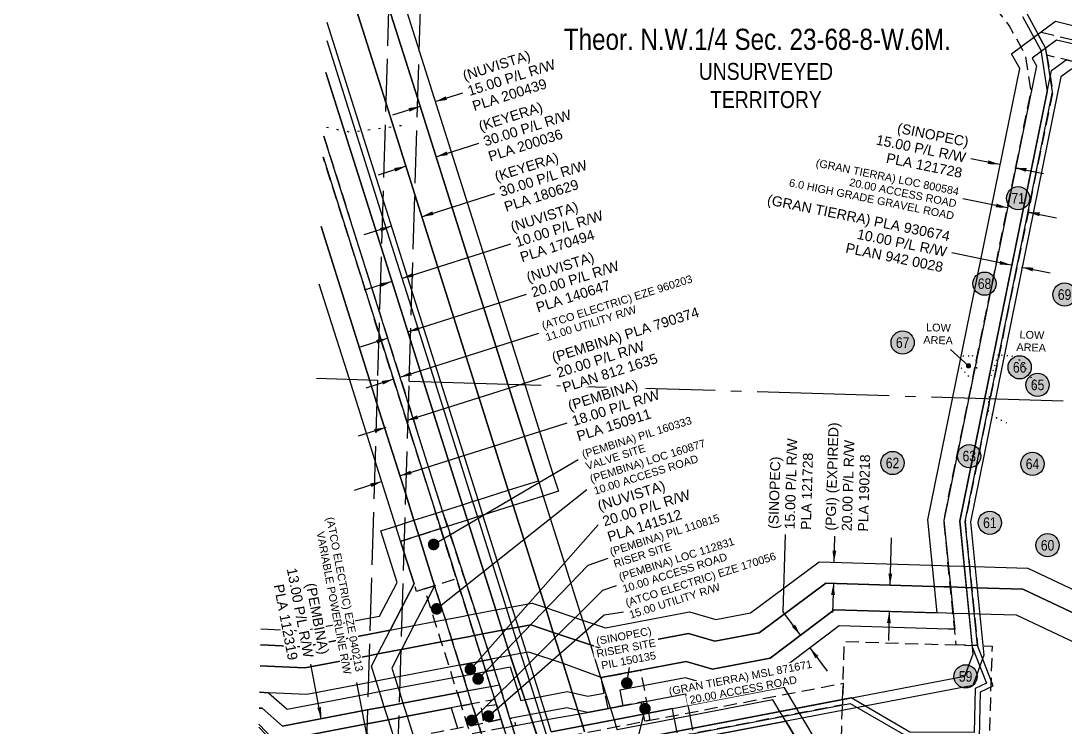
# Model space of a CAD drawing. Extents: x 360027 to 374524, y 6081760 to 6090901.
# Drawn here: x 363767 to 364756, y 6085557 to 6086226 of the extents above; entities that cross this region are included whole.
import ezdxf
from ezdxf.enums import TextEntityAlignment as Align

# ---------------------------------------------------------------- set-up
doc = ezdxf.new("R2010")
doc.units = 0
doc.header["$LTSCALE"] = 5
for name, pattern in [('foc-ACCESSROAD', [3.75, 2.5, -1.25]), ('foc-FLOWLINE', [3.75, 2.5, -1.25]), ('foc-QUARTERLINE', [33, 25, -3, 2, -3]), ('foc-TOPO', [1, 0.2, -0.8]), ('foc-UNSURVEYED', [12.5, 10, -2.5]), ('foc-WHEELTRACKS', [2, 0.4, -1.6])]:
    doc.linetypes.add(name, pattern=pattern)
for name, color, linetype in [('AS-UNDERLAY-H', 141, 'Continuous'), ('C-AR', 13, 'foc-ACCESSROAD'), ('C-EZE', 13, 'foc-FLOWLINE'), ('C-RW', 13, 'Continuous'), ('C-SYMBOL', 7, 'Continuous'), ('C-WS', 13, 'foc-ACCESSROAD'), ('CG-NOTES', 7, 'Continuous'), ('L-QSEC', 8, 'foc-QUARTERLINE'), ('L-UNS-T', 3, 'Continuous'), ('L-USEC', 7, 'foc-UNSURVEYED'), ('P-PROPOSED', 10, 'Continuous'), ('T-LOW-AREA', 48, 'foc-TOPO'), ('T-WATER-P3', 160, 'foc-WHEELTRACKS')]:
    doc.layers.add(name, color=color, linetype=linetype)
for name, color, linetype, lineweight in [('C-AR-T', 13, 'Continuous', 9), ('C-RW-T', 13, 'Continuous', 9), ('C-WS-T', 13, 'Continuous', 9), ('T-TEXT', 48, 'Continuous', 18)]:
    doc.layers.add(name, color=color, linetype=linetype, lineweight=lineweight)
doc.styles.add('175L', font='ARIALN.TTF', dxfattribs={"height": 20})
doc.styles.add('80L', font='ARIALN.TTF', dxfattribs={"height": 10})
doc.styles.add('A60', font='arial.ttf', dxfattribs={"height": 7.35})
doc.styles.add('A80', font='arial.ttf', dxfattribs={"height": 9.5})
doc.styles.get("Standard").update_dxf_attribs({"font": 'ARIALN.TTF'})
doc.dimstyles.get("Standard").update_dxf_attribs({"dimtxt": 0.18, "dimasz": 0.18, "dimexe": 0.18, "dimexo": 0.0625, "dimgap": 0.09, "dimtad": 0, "dimtih": 1, "dimtoh": 1, "dimdec": 4, "dimzin": 0, "dimdsep": 46, "dimtxsty": 'Standard', "dimcen": 0.09, "dimadec": 0, "dimazin": 0, "dimtfac": 1, "dimtdec": 4, "dimtofl": 0, "dimtmove": 0, "dimatfit": 3, "dimfxl": 1, "dimtolj": 1, "dimtzin": 0, "dimarcsym": 0})

# ---------------------------------------------------------------- blocks, each defined once
blk = doc.blocks.new('*U418')
at = {"layer": 'AS-UNDERLAY-H'}
h = blk.add_hatch(color=256, dxfattribs=at)
h.dxf.hatch_style = 1
edge = h.paths.add_edge_path()
edge.add_arc((0, 0), 11, 0, 360)
at = {"layer": 'CG-NOTES', "color": 182}
blk.add_circle((0, 0), 11, dxfattribs=at)
at = {"color": 182, "style": '80L'}
blk.add_attdef('#', text='', height=10, dxfattribs=at).set_placement((0, 0), align=Align.MIDDLE_CENTER)

msp = doc.modelspace()

# ---------------------------------------------------------------- linework, layer by layer
at = {"layer": 'C-AR', "flags": 128}
for points in [[(364023.08, 6086979.78), (363988.77, 6087036.94), (363983.74, 6087045.32), (363940.51, 6087172.36), (363929.21, 6087205.56), (363880.41, 6087373.68), (363821.43, 6087625.91), (363766.54, 6087860.67), (363786.96, 6087861.17), (363899.88, 6087378.24), (363948.41, 6087211.13), (364001.98, 6087053.78), (364037.28, 6086993.86), (364038.98, 6086992.14), (364147.21, 6086883.08), (364240.79, 6086802.3), (364405.23, 6086650.27), (364439.58, 6086607.29), (364457.17, 6086570.11), (364478.15, 6086504.03), (364495.41, 6086469.58), (364521.87, 6086432.75), (364616.64, 6086350.1), (364654.34, 6086314.75), (364719.19, 6086233.43), (364737.51, 6086199.67), (364744.03, 6086158.86), (364661.14, 6085751.72), (364661.14, 6085751.72), (364672.84, 6085634.25), (364672.84, 6085634.25), (364652.69, 6085634.88), (364640.95, 6085752.75), (364723.71, 6086159.3), (364718.3, 6086193.18), (364702.99, 6086221.67), (364639.6, 6086301.15), (364603.23, 6086335.27), (364506.98, 6086419.2), (364478.24, 6086459.21), (364459.57, 6086496.48), (364438.52, 6086562.77), (364422.5, 6086596.63), (364390.55, 6086636.61), (364227.47, 6086787.38), (364133.56, 6086868.45)], [(364190.03, 6085591.38), (364180.07, 6085589.63), (364175.54, 6085604.03), (364172.45, 6085613.79), (364164.86, 6085637.78), (364158.79, 6085656.98), (364152, 6085678.44), (364148.99, 6085687.86), (364158.53, 6085690.93), (364168.67, 6085658.87), (364174.75, 6085639.67), (364180.87, 6085620.32), (364182.4, 6085615.57), (364185.43, 6085605.92), (364190.03, 6085591.38)], [(364362.56, 6085563.53), (364357.65, 6085562.59), (364356.34, 6085569.45), (364354.22, 6085580.59), (364359.13, 6085581.52), (364361.25, 6085570.39), (364362.56, 6085563.53)], [(364209.11, 6085531.07), (364199.19, 6085529.17), (364196.17, 6085538.72), (364192.52, 6085550.27), (364190.06, 6085558.03), (364184, 6085577.21), (364193.91, 6085579.11), (364195.42, 6085574.34), (364198.47, 6085564.71), (364199.99, 6085559.92), (364202.43, 6085552.17), (364206.08, 6085540.64), (364209.11, 6085531.07)]]:
    msp.add_lwpolyline(points, close=True, dxfattribs=at)
at = {"layer": 'C-EZE', "flags": 128}
for points in [[(364053.52, 6086116.65), (364106.19, 6085950.17), (364126.8, 6085885.03), (364170.44, 6085747.08), (364219.86, 6085596.77), (364266.61, 6085448.91), (364648.31, 6084244.25), (364759.7, 6083895.26), (364909.32, 6083423.18), (364918.41, 6083394.6), (365181.03, 6082566.15), (365189.7, 6082552.52), (365229.84, 6082425.86), (365364.01, 6081981.37), (365421, 6081801.64), (365432.15, 6081766.46)], [(365423.36, 6081766.73), (365215.39, 6082422.66), (365170.74, 6082563.49), (364908.24, 6083391.38), (364632.79, 6084260.14), (364260.1, 6085442.06), (364052.92, 6086097.01)], [(363991.58, 6085535.5), (364002.62, 6085528.04), (364017.35, 6085524.99), (364093.74, 6085539.58), (364120.73, 6085544.75), (364124.1, 6085545.38), (364138.53, 6085548.15), (364165.38, 6085553.29), (364180.2, 6085556.14), (364190.06, 6085558.03), (364199.99, 6085559.92), (364221.36, 6085564.54), (364223.9, 6085556.49), (364202.43, 6085552.17), (364192.52, 6085550.27), (364182.65, 6085548.38), (364167.82, 6085545.54), (364140.98, 6085540.41), (364123.85, 6085537.13), (364123.19, 6085537.01), (364093.49, 6085531.32), (364000.62, 6085513.54), (363991.25, 6085519.9)]]:
    msp.add_lwpolyline(points, dxfattribs=at)
for points in [[(364221.36, 6085564.54), (364204.99, 6085560.96), (364202.81, 6085576.26), (364216.98, 6085578.39), (364221.36, 6085564.54)], [(364235.2, 6085558.44), (364232.15, 6085557.86), (364229.86, 6085565.1), (364233.8, 6085565.85), (364235.2, 6085558.44)]]:
    msp.add_lwpolyline(points, close=True, dxfattribs=at)
at = {"layer": 'C-RW', "flags": 128}
for points in [[(364300.63, 6085552.66), (364298.82, 6085558.4), (364295.17, 6085569.94), (364293.86, 6085574.08), (364288.61, 6085590.67), (364286.84, 6085596.28), (364280.22, 6085617.2), (364270.88, 6085646.74), (364263.41, 6085670.36), (364232.91, 6085766.84), (364228.25, 6085781.56), (364196.2, 6085882.92), (364139.75, 6086061.46), (364112.21, 6086148.55), (364059.96, 6086313.8)], [(364059.96, 6086313.8), (364112.21, 6086148.55), (364139.75, 6086061.46), (364196.2, 6085882.92), (364228.25, 6085781.56), (364232.91, 6085766.84), (364263.41, 6085670.36), (364270.89, 6085646.74), (364280.22, 6085617.2), (364286.84, 6085596.29), (364288.62, 6085590.67), (364293.86, 6085574.08), (364295.17, 6085569.94), (364298.82, 6085558.4), (364300.63, 6085552.66)], [(364116.34, 6086284.7), (364143.88, 6086197.61), (364243.84, 6085881.48), (364271.28, 6085794.71), (364275.8, 6085780.41), (364261.5, 6085775.89), (364232.91, 6085766.84), (364204.31, 6085757.79), (364199.04, 6085756.13), (364189.51, 6085753.11), (364170.44, 6085747.08), (364162.53, 6085744.57), (364159.96, 6085743.76), (364159.19, 6085743.52), (364143.47, 6085738.54), (364129.82, 6085734.23), (364126.31, 6085733.12), (364129.49, 6085723.08), (364139.11, 6085692.67), (364127.91, 6085671.11), (364116.37, 6085648.89), (364096.94, 6085645.19), (364034.15, 6085633.21), (364000.95, 6085634.69), (363993.66, 6085635.02)], [(363993.97, 6085650.01), (364033.06, 6085648.27), (364097.41, 6085660.54), (364106.42, 6085662.26), (364122.94, 6085694.07), (364107.49, 6085742.89), (364121.79, 6085747.41), (364130.31, 6085750.15), (364138.92, 6085752.91), (364155.39, 6085758.19), (364157.96, 6085759.02), (364165.86, 6085761.55), (364184.9, 6085767.66), (364194.43, 6085770.71), (364199.7, 6085772.4), (364228.25, 6085781.56), (364256.98, 6085790.19), (364227.96, 6085881.96), (364142.5, 6086152.22), (364114.96, 6086239.31)], [(364114.96, 6086239.31), (364142.5, 6086152.22), (364227.96, 6085881.96), (364256.98, 6085790.18), (364261.5, 6085775.89), (364298.62, 6085658.47), (364306.1, 6085634.84), (364315.44, 6085605.31), (364319.79, 6085591.55), (364320.24, 6085590.07), (364324.83, 6085575.62), (364328.47, 6085564.1), (364330.28, 6085558.38), (364331.51, 6085554.49)], [(363992.72, 6085590.03), (364001.22, 6085589.65), (364018.81, 6085574.05), (364095.23, 6085588.67), (364106.17, 6085590.76), (364123.97, 6085594.17), (364125.59, 6085594.48), (364207.09, 6085609.6), (364230.14, 6085614), (364240.14, 6085582.33), (364284.14, 6085590.72), (364303.71, 6085586.21), (364319.2, 6085589.17), (364316.39, 6085603.9), (364396.85, 6085619.25), (364421.93, 6085611.84), (364476.29, 6085622.22), (364537.09, 6085668.06), (364634.59, 6085665.23), (364625.8, 6085753.52), (364712.8, 6086180.87), (364704.97, 6086194.57), (364746.74, 6086225.78), (364884.27, 6086191.58)], [(364269.02, 6085552.68), (364265.42, 6085564.23), (364262.99, 6085572.02), (364258.5, 6085586.42), (364258.24, 6085587.24), (364245.45, 6085627.71), (364237.86, 6085651.71), (364231.79, 6085670.91), (364204.31, 6085757.79), (364199.7, 6085772.4), (364164.44, 6085883.89), (364136.99, 6085970.69), (364109.46, 6086057.78), (364056.8, 6086224.28)], [(364938.6, 6086163.57), (364747.69, 6086207.77), (364724.57, 6086190.5), (364728.62, 6086183.42), (364640.95, 6085752.75), (364651.21, 6085649.7), (364644.95, 6085649.78), (364541.85, 6085652.91), (364482.56, 6085608.15), (364421.17, 6085596.43), (364396.09, 6085603.84), (364333.93, 6085591.98), (364336.74, 6085577.25), (364303.42, 6085570.89), (364283.85, 6085575.4), (364229.86, 6085565.1), (364219.86, 6085596.77), (364209.9, 6085594.87), (364180.07, 6085589.63), (364175.15, 6085588.69), (364128.52, 6085579.77), (364125.12, 6085579.12), (364110.73, 6085576.37), (364094.76, 6085573.31), (364014.39, 6085557.94), (363995.24, 6085574.9), (363992.4, 6085575.03)], [(364056.29, 6086207.34), (364108.94, 6086040.9), (364136.48, 6085953.85), (364158.56, 6085884.07), (364194.43, 6085770.71), (364199.04, 6085756.13), (364226.33, 6085669.87), (364232.4, 6085650.67), (364239.99, 6085626.67), (364245.78, 6085608.37), (364282.87, 6085491.15)], [(363990.35, 6085476.92), (364133.55, 6085504.31), (364151.34, 6085507.72), (364193, 6085515.7), (364212.77, 6085519.48), (364235.43, 6085523.81), (364660.91, 6085605.22), (364668.64, 6085626.53), (364656.1, 6085752.09), (364742.8, 6086178.82), (364756.82, 6086188.93), (364938.19, 6086150.01), (365019.03, 6086132.66)], [(365018.72, 6086122.5), (364937.89, 6086139.85), (364761.75, 6086180.16), (364751.82, 6086173), (364666.2, 6085751.58), (364678.82, 6085625.26), (364668.38, 6085596.47), (364265.3, 6085519.35), (364237.31, 6085514), (364215.81, 6085509.88), (364196.07, 6085505.99), (364181.2, 6085503.26), (364154.37, 6085498.13), (363990.14, 6085466.71)], [(364265.3, 6085519.35), (364230.1, 6085624.79), (364222.51, 6085648.78), (364216.44, 6085667.98), (364189.51, 6085753.11), (364184.9, 6085767.66), (364147.97, 6085884.39), (364135.57, 6085923.61), (364108.03, 6086010.66), (364055.37, 6086177.11)], [(364055.37, 6086177.11), (364108.03, 6086010.66), (364135.57, 6085923.61), (364147.97, 6085884.39), (364184.9, 6085767.66), (364189.51, 6085753.11), (364216.44, 6085667.98), (364222.51, 6085648.78), (364226.09, 6085637.48), (364265.3, 6085519.35), (364300.36, 6085408.48), (364377.68, 6085164.02), (364637.95, 6084343.06), (364739.15, 6084026.24), (364885.69, 6083563.97), (364928.41, 6083429.23), (364937.47, 6083400.64), (365166.41, 6082678.42)], [(365181.03, 6082566.15), (364918.41, 6083394.6), (364759.7, 6083895.26), (364648.31, 6084244.25), (364358.62, 6085157.98), (364267.99, 6085444.55), (364229.86, 6085565.1), (364219.86, 6085596.77), (364171.18, 6085747.31), (364165.86, 6085761.55), (364133.73, 6085863.12), (364126.8, 6085885.03), (364106.19, 6085950.17), (364053.52, 6086116.65)], [(364052.92, 6086097.07), (364260.1, 6085442.06), (364632.79, 6084260.14), (364858.24, 6083549.1), (364859.67, 6083544.58), (364865.83, 6083525.14), (364887.22, 6083457.7), (364896.88, 6083427.22), (364899.18, 6083419.97), (364908.24, 6083391.38), (365154.54, 6082614.57), (365198.42, 6082476.17), (365204.47, 6082457.1), (365209.34, 6082441.72), (365215.39, 6082422.66), (365215.79, 6082421.38), (365221.84, 6082402.31), (365227.88, 6082383.25), (365232.41, 6082368.97), (365235.73, 6082358.48), (365249.56, 6082314.86), (365255.6, 6082295.8), (365412.21, 6081801.91), (365423.36, 6081766.73)], [(364202.43, 6085552.17), (364199.99, 6085559.92), (364198.47, 6085564.71), (364195.42, 6085574.34), (364193.91, 6085579.11), (364189.35, 6085593.5), (364185.43, 6085605.92), (364182.41, 6085615.53), (364180.87, 6085620.32), (364174.75, 6085639.67), (364168.67, 6085658.87), (364158.53, 6085690.94), (364143.47, 6085738.54), (364138.92, 6085752.91), (364131.14, 6085777.52), (364103.6, 6085864.57), (364096.84, 6085885.94), (364050.91, 6086031.1)], [(364050.91, 6086031.1), (364096.84, 6085885.94), (364103.6, 6085864.57), (364131.14, 6085777.52), (364138.92, 6085752.91), (364143.47, 6085738.54), (364158.53, 6085690.94), (364152, 6085678.44), (364138.88, 6085653.19), (364127.14, 6085630.59), (364126.65, 6085629.64), (364118.01, 6085613), (364120.87, 6085603.95), (364123.97, 6085594.17), (364125.44, 6085589.55), (364128.52, 6085579.77), (364132.46, 6085567.33), (364138.53, 6085548.15)], [(364120.74, 6085544.76), (364114.67, 6085563.92), (364110.73, 6085576.37), (364106.17, 6085590.77), (364103.07, 6085600.56), (364098.6, 6085614.68), (364104.64, 6085626.3), (364116.37, 6085648.89), (364127.91, 6085671.11), (364139.11, 6085692.67), (364129.49, 6085723.08), (364126.31, 6085733.12), (364121.79, 6085747.41), (364101.95, 6085810.13), (364077.78, 6085886.52), (364049.25, 6085976.68)], [(363993.66, 6085635.02), (364000.95, 6085634.69), (364034.15, 6085633.21), (364096.94, 6085645.19), (364116.37, 6085648.89), (364127.3, 6085650.98), (364138.88, 6085653.19), (364158.79, 6085656.98), (364168.67, 6085658.87), (364185.78, 6085662.13), (364188.45, 6085662.64), (364196.66, 6085664.21), (364216.44, 6085667.98), (364226.33, 6085669.87), (364231.79, 6085670.91), (364250.97, 6085674.57), (364263.41, 6085670.36), (364298.63, 6085658.47), (364320.43, 6085651.11), (364399.98, 6085666.33), (364425.06, 6085658.92), (364457.78, 6085665.19), (364522.8, 6085713.49), (364628.84, 6085710.35), (364638.93, 6085710.05), (364643.96, 6085709.9), (364659.08, 6085709.46), (364669.16, 6085709.16), (364720.51, 6085707.64), (364868.23, 6085637.94)], [(363993.24, 6085615.02), (364000.04, 6085614.72), (364035.6, 6085613.13), (364096.32, 6085624.71), (364104.64, 6085626.3), (364126.68, 6085630.5), (364127.14, 6085630.59), (364164.86, 6085637.78), (364174.75, 6085639.67), (364191.86, 6085642.93), (364194.53, 6085643.44), (364202.73, 6085645.01), (364222.51, 6085648.78), (364232.4, 6085650.67), (364237.86, 6085651.71), (364249.56, 6085653.94), (364270.89, 6085646.74), (364306.1, 6085634.85), (364319.01, 6085630.48), (364398.97, 6085645.78), (364424.05, 6085638.37), (364466.04, 6085646.41), (364529.15, 6085693.3), (364630.85, 6085690.29), (364640.93, 6085689.99), (364645.97, 6085689.84), (364661.09, 6085689.39), (364671.16, 6085689.1), (364715.75, 6085687.78), (364860.27, 6085619.58)], [(364860.27, 6085619.58), (364715.75, 6085687.78), (364671.16, 6085689.1), (364661.09, 6085689.39), (364645.97, 6085689.84), (364640.93, 6085689.99), (364630.85, 6085690.29), (364529.15, 6085693.3), (364466.04, 6085646.41), (364424.05, 6085638.37), (364398.97, 6085645.78), (364348.7, 6085636.16), (364319.01, 6085630.48), (364306.1, 6085634.84), (364270.89, 6085646.74), (364249.56, 6085653.94), (364237.86, 6085651.71), (364232.4, 6085650.67), (364222.51, 6085648.78), (364202.73, 6085645.01), (364194.53, 6085643.44), (364191.86, 6085642.93), (364174.75, 6085639.67), (364164.86, 6085637.78), (364127.14, 6085630.59), (364126.68, 6085630.5), (364104.64, 6085626.3), (364096.32, 6085624.71), (364035.6, 6085613.13), (364000.04, 6085614.72), (363993.24, 6085615.02)], [(364850.33, 6085596.64), (364709.8, 6085662.95), (364673.67, 6085664.02), (364663.59, 6085664.32), (364648.47, 6085664.76), (364643.44, 6085664.91), (364633.36, 6085665.21), (364537.09, 6085668.06), (364476.29, 6085622.22), (364421.93, 6085611.84), (364396.85, 6085619.25), (364316.39, 6085603.9), (364280.22, 6085617.2), (364247.78, 6085628.16), (364245.45, 6085627.71), (364239.99, 6085626.67), (364230.1, 6085624.79), (364210.38, 6085620.96), (364202.18, 6085619.42), (364199.51, 6085618.9), (364182.4, 6085615.63), (364172.45, 6085613.79), (364125.9, 6085604.91), (364120.87, 6085603.95), (364103.07, 6085600.56), (364095.55, 6085599.12), (364037.4, 6085588.03), (364001.22, 6085589.65), (363992.72, 6085590.03)], [(363992.4, 6085575.03), (363995.24, 6085574.9), (364014.39, 6085557.94), (364094.76, 6085573.31), (364110.73, 6085576.37), (364125.12, 6085579.12), (364128.52, 6085579.77), (364175.15, 6085588.69), (364180.07, 6085589.63), (364184, 6085577.21), (364179.08, 6085576.26), (364174.13, 6085575.31), (364132.46, 6085567.33), (364124.72, 6085565.84), (364114.66, 6085563.92), (364094.36, 6085560.02), (364010.55, 6085543.97), (364006.03, 6085544.92), (363992.09, 6085559.84)], [(364269.02, 6085552.68), (364298.82, 6085558.4), (364328.47, 6085564.1), (364356.34, 6085569.45), (364361.25, 6085570.39), (364383.77, 6085574.72), (364390.73, 6085576.04), (364395.64, 6085576.98), (364398.45, 6085577.51), (364421.28, 6085581.85), (364489.3, 6085594.87), (364492.44, 6085589.61), (364502.6, 6085572.61), (364503.34, 6085571.35), (364508.04, 6085563.47), (364543.03, 6085504.85)], [(364224.97, 6085556.49), (364230.41, 6085557.53), (364233.46, 6085558.11), (364250.18, 6085561.31), (364260.07, 6085563.21), (364264.97, 6085564.15), (364303.42, 6085570.89), (364336.74, 6085577.25), (364396.32, 6085588.62), (364398.45, 6085577.51), (364399.55, 6085571.72), (364400.33, 6085567.67), (364402.91, 6085554.21)], [(364534.36, 6085490.12), (364492.37, 6085560.46), (364487.68, 6085568.33), (364486.93, 6085569.6), (364479.08, 6085582.74), (364400.33, 6085567.67), (364385.64, 6085564.85), (364331.51, 6085554.49)], [(364010.55, 6085543.97), (364094.36, 6085560.02), (364114.66, 6085563.92), (364124.72, 6085565.84), (364132.46, 6085567.33), (364174.13, 6085575.31), (364180.2, 6085556.14)], [(364388.17, 6085551.51), (364385.64, 6085564.85), (364384.87, 6085568.89), (364383.77, 6085574.72), (364361.25, 6085570.39), (364356.34, 6085569.45), (364328.47, 6085564.1), (364298.82, 6085558.4), (364269.02, 6085552.68)], [(363990.04, 6085461.98), (364023.16, 6085468.33), (364036.78, 6085474.64), (364042, 6085476.63), (364051.35, 6085478.42), (364154.37, 6085498.13), (364181.2, 6085503.26), (364196.07, 6085505.99), (364215.81, 6085509.88), (364237.31, 6085514), (364491.13, 6085562.55), (364534.36, 6085490.12), (364541.51, 6085486.18), (364555.53, 6085478.46), (364812.57, 6085470.46), (364817.32, 6085470.31), (364829.79, 6085469.92), (364832.68, 6085469.83), (364858.52, 6085469.03), (364892.22, 6085467.98), (364917.31, 6085457.12), (364997.36, 6085422.47)], [(363992.03, 6085557.07), (364003.82, 6085544.43)]]:
    msp.add_lwpolyline(points, dxfattribs=at)
msp.add_lwpolyline([(364211.66, 6085595.2), (364190.03, 6085591.38), (364185.43, 6085605.92), (364182.4, 6085615.57), (364199.51, 6085618.82), (364202.18, 6085619.36), (364211.94, 6085621.26), (364215.21, 6085611.15), (364207.09, 6085609.6), (364211.66, 6085595.2), (364211.66, 6085595.2)], close=True, dxfattribs=at)
at = {"layer": 'C-WS', "flags": 128}
for points in [[(365018.76, 6086124.06), (364938.03, 6086144.74), (364758.41, 6086188.59), (364738.51, 6086193.45), (364737.51, 6086199.67), (364728.48, 6086216.48), (364938.65, 6086165.18), (365019.42, 6086145.46)], [(363990.67, 6085492.26), (364545.5, 6085598.59), (364544.87, 6085578.11), (363990.25, 6085471.82)]]:
    msp.add_lwpolyline(points, dxfattribs=at)
for points in [[(364148.99, 6085687.86), (364141.39, 6085685.46), (364139.11, 6085692.67), (364129.49, 6085723.08), (364126.31, 6085733.12), (364129.82, 6085734.23), (364143.47, 6085738.54), (364164.24, 6085745.11), (364179.32, 6085697.44), (364158.53, 6085690.93), (364148.99, 6085687.86)], [(364682.29, 6085493.93), (364682.29, 6085493.93), (364542.4, 6085498.27), (364546.73, 6085638.16), (364686.62, 6085633.83), (364682.29, 6085493.93)], [(364193.91, 6085579.11), (364184, 6085577.21), (364180.07, 6085589.63), (364190.03, 6085591.38), (364185.53, 6085605.6), (364207.1, 6085609.6), (364215.45, 6085583.23), (364211.01, 6085582.38), (364193.91, 6085579.11)], [(364323.04, 6085574.64), (364323.04, 6085574.64), (364316.39, 6085603.9), (364353.51, 6085610.98), (364359.13, 6085581.52), (364323.04, 6085574.64)]]:
    msp.add_lwpolyline(points, close=True, dxfattribs=at)
at = {"layer": 'L-QSEC'}
for p, q in [((364046.53, 6085887.48), (364104.24, 6085885.71)), ((364134.39, 6085884.8), (364895, 6085861.78))]:
    msp.add_line(p, q, dxfattribs=at)
at = {"layer": 'L-USEC'}
for p, q in [((364128.62, 6086689.73), (364104.24, 6085885.71)), ((364134.39, 6085884.8), (364158.77, 6086688.82)), ((364104.24, 6085885.71), (364079.86, 6085081.7)), ((364110.01, 6085080.78), (364134.39, 6085884.8))]:
    msp.add_line(p, q, dxfattribs=at)
at = {"layer": 'P-PROPOSED', "flags": 128}
for points in [[(365003.25, 6083143.5), (364764.68, 6083896.07), (364763.84, 6083948.35), (364739.15, 6084026.24), (364667.36, 6084250.32), (364629.93, 6084368.36), (364605.8, 6084394.86), (364559.19, 6084541.88), (364363.39, 6085159.49), (364272.75, 6085446.06), (364248.92, 6085521.39), (364552.12, 6085579.5), (364607.44, 6085547.4), (364674.67, 6085546.89), (364675.55, 6085590.45), (364687.63, 6085596.09), (364672.84, 6085634.25), (364661.14, 6085751.72), (364744.03, 6086158.86), (364737.51, 6086199.67), (364719.75, 6086232.72)], [(364715.56, 6086229.96), (364732.71, 6086198.05), (364738.95, 6086158.97), (364656.09, 6085751.98), (364667.94, 6085633.08), (364681.28, 6085598.64), (364670.62, 6085593.66), (364669.77, 6085551.92), (364608.81, 6085552.39), (364553.01, 6085584.76), (364242.46, 6085525.25), (364358.62, 6085157.98), (364554.42, 6084540.37), (364601.36, 6084392.31), (364625.5, 6084365.81), (364662.59, 6084248.8), (364734.39, 6084024.72), (364758.85, 6083947.54), (364759.7, 6083895.26), (364998.48, 6083141.99)]]:
    msp.add_lwpolyline(points, dxfattribs=at)
at = {"layer": 'T-LOW-AREA'}
for points in [[(364658.95, 6085908.61), (364667.53, 6085908.92), (364672.06, 6085907.88), (364671.99, 6085902.82), (364671.92, 6085894.93)], [(364727.35, 6085878.24), (364722.37, 6085892.02), (364712.85, 6085904.57), (364706.46, 6085908.13), (364692.27, 6085909.5), (364685.76, 6085889.79)], [(364669, 6085890.28), (364664.47, 6085889.01), (364656.59, 6085898.44)], [(364683.84, 6085870.37), (364682.67, 6085856.89), (364690.66, 6085850.27), (364701.77, 6085844.51)]]:
    msp.add_lwpolyline(points, dxfattribs=at)
at = {"layer": 'T-WATER-P3', "flags": 128}
msp.add_lwpolyline([(364127.12, 6086126.65), (364079.18, 6086120.33), (364053.79, 6086125.32)], dxfattribs=at)

# ---------------------------------------------------------------- block references
at = {"layer": 'CG-NOTES', "xscale": 1.000381145216327, "yscale": 1.000381145216327, "zscale": 1.000381145216327}
for p, values in [((364711.32, 6086057.92), {'#': '71'}), ((364679.49, 6085977.05), {'#': '68'}), ((364755.33, 6085966.74), {'#': '69'}), ((364601.9, 6085921.22), {'#': '67'}), ((364712.77, 6085897.83), {'#': '66'}), ((364729.78, 6085881.18), {'#': '65'}), ((364592.33, 6085807.2), {'#': '62'}), ((364665.05, 6085813.77), {'#': '63'}), ((364724.93, 6085806.36), {'#': '64'}), ((364684.52, 6085750.6), {'#': '61'}), ((364739.23, 6085729.27), {'#': '60'}), ((364661.55, 6085605.1), {'#': '59'})]:
    msp.add_blockref('*U418', p, dxfattribs=at).add_auto_attribs(values)

# ---------------------------------------------------------------- texts
at = {"layer": 'C-AR-T', "style": 'A60'}
msp.add_text('6.0 HIGH GRADE GRAVEL ROAD', height=7.35, rotation=348.51278, dxfattribs=at).set_placement((364650.54, 6086041.21), align=Align.MIDDLE_RIGHT)
for s, p in [('LOW', (364635.86, 6085935.42)), ('AREA', (364635.5, 6085923.53)), ('AREA', (364723.71, 6085916.68))]:
    msp.add_text(s, height=7.35, rotation=358.2667, dxfattribs=at).set_placement(p, align=Align.MIDDLE_CENTER)
at = {"layer": 'C-RW-T', "style": 'A80'}
for s, rotation, p in [('(NUVISTA)', 17.54724, (364185.53, 6086173.69)), ('15.00 P/L R/W', 17.54724, (364190.1, 6086159.23)), ('PLA 200439', 17.54724, (364194.62, 6086144.92)), ('(KEYERA)', 17.54724, (364200.65, 6086125.85)), ('30.00 P/L R/W', 17.54724, (364205.18, 6086111.54)), ('PLA 200036', 17.54724, (364209.7, 6086097.23)), ('(KEYERA)', 17.54724, (364215.73, 6086078.16)), ('30.00 P/L R/W', 17.54724, (364220.26, 6086063.85)), ('PLA 180629', 17.54724, (364224.78, 6086049.53)), ('(NUVISTA)', 17.54724, (364230.81, 6086030.47)), ('10.00 P/L R/W', 17.54724, (364235.34, 6086016.15)), ('PLA 170494', 17.54724, (364239.86, 6086001.84)), ('(NUVISTA)', 17.54724, (364245.89, 6085982.77)), ('20.00 P/L R/W', 17.54724, (364250.42, 6085968.46)), ('PLA 140647', 17.54724, (364254.95, 6085954.15)), ('(PEMBINA) PLA 790374', 17.5952, (364269.96, 6085906.72)), ('20.00 P/L R/W', 17.5952, (364274.5, 6085892.41)), ('18.00 P/L R/W', 17.54724, (364288.94, 6085846.6)), ('PLA 150911', 17.54724, (364293.47, 6085832.29))]:
    msp.add_text(s, height=9.5, rotation=rotation, dxfattribs=at).set_placement(p, align=Align.MIDDLE_LEFT)
for s, p in [('(GRAN TIERRA) PLA 930674', (364646.59, 6086021.8)), ('10.00 P/L R/W', (364643.6, 6086007.09))]:
    msp.add_text(s, height=9.5, rotation=348.51267, dxfattribs=at).set_placement(p, align=Align.MIDDLE_RIGHT)
for s, rotation, p in [('(PGI) (EXPIRED)', 88.30637, (364538.25, 6085743.04)), ('15.00 P/L R/W', 88.30637, (364499.54, 6085744.18)), ('20.00 P/L R/W', 88.30637, (364553.63, 6085742.58)), ('(SINOPEC)', 88.30637, (364484.16, 6085744.63)), ('PLA 121728', 88.30637, (364514.91, 6085743.73)), ('PLA 190218', 88.30637, (364569, 6085742.13)), ('(NUVISTA)', 17.54705, (364314.72, 6085761.77)), ('20.00 P/L R/W', 17.54705, (364319.36, 6085747.11)), ('PLA 141512', 17.54705, (364324, 6085732.44))]:
    msp.add_text(s, height=9.5, rotation=rotation, dxfattribs=at).set_placement(p)
at = {"layer": 'C-WS-T', "style": 'A60'}
for s, p in [('(ATCO ELECTRIC) EZE 960203', (364260.33, 6085937.13)), ('11.00 UTILITY R/W', (364263.83, 6085926.06))]:
    msp.add_text(s, height=7.35, rotation=17.54724, dxfattribs=at).set_placement(p, align=Align.MIDDLE_LEFT)
for s, rotation, p in [('(PEMBINA) LOC 160877', 17.55118, (364307, 6085788.41)), ('VALVE SITE', 17.55118, (364303.05, 6085800.41)), ('10.00 ACCESS ROAD', 17.55118, (364310.59, 6085777.06)), ('(PEMBINA) PIL 110815', 17.55118, (364325.81, 6085719.32)), ('RISER SITE', 17.55118, (364329.4, 6085707.97)), ('(PEMBINA) LOC 112831', 17.55118, (364334.39, 6085695.53)), ('10.00 ACCESS ROAD', 17.55118, (364337.98, 6085684.18)), ('(ATCO ELECTRIC) EZE 170056', 17.54705, (364340.66, 6085671)), ('15.00 UTILITY R/W', 17.54705, (364344.25, 6085659.66))]:
    msp.add_text(s, height=7.35, rotation=rotation, dxfattribs=at).set_placement(p)
at = {"layer": 'L-UNS-T', "color": 3, "insert": (364472.39, 6086164.63), "char_height": 15.9955, "attachment_point": 5, "style": '80L'}
msp.add_mtext_dynamic_manual_height_columns('UNSURVEYED TERRITORY', width=126.3781, gutter_width=47.49, heights=[0], dxfattribs=at)

# ---------------------------------------------------------------- leaders
at = {"layer": 'C-AR-T'}
for points, override in [([(364701.23, 6086048.89), (364658.95, 6086057.48)], {"dimasz": 11}), ([(364720.83, 6086044.91), (364747.78, 6086039.44)], {"dimasz": 11}), ([(364160.43, 6085669.03), (364302.69, 6085782.12)], {"dimasz": 11, "dimldrblk": 'Dot'}), ([(364193.67, 6085563.38), (364317.81, 6085686.86), (364330.69, 6085691.02)], {"dimasz": 11, "dimldrblk": 'Dot'}), ([(364357.85, 6085574.54), (364346.53, 6085528.91)], {"dimasz": 11, "dimldrblk": 'Dot'})]:
    msp.add_leader(points, dimstyle='Standard', override=override, dxfattribs=at)
at = {"layer": 'C-RW-T'}
for points, override in [([(364159.11, 6086149.43), (364185.33, 6086157.72)], {"dimasz": 11}), ([(364144.81, 6086144.91), (364118.59, 6086136.62)], {"dimasz": 11}), ([(364159.89, 6086097.22), (364200.41, 6086110.03)], {"dimasz": 11}), ([(364693.6, 6086089.89), (364666.65, 6086095.37)], {"dimasz": 11}), ([(364131.3, 6086088.18), (364105.08, 6086079.89)], {"dimasz": 11}), ([(364708.29, 6086086.9), (364735.24, 6086081.43)], {"dimasz": 11}), ([(364146.38, 6086040.49), (364215.49, 6086062.34)], {"dimasz": 11}), ([(364117.78, 6086031.44), (364091.56, 6086023.15)], {"dimasz": 11}), ([(364127.58, 6085982.06), (364230.57, 6086014.65)], {"dimasz": 11}), ([(364704.8, 6085994.66), (364648.5, 6086006.1)], {"dimasz": 11}), ([(364714.6, 6085992.67), (364741.55, 6085987.2)], {"dimasz": 11}), ([(364118.05, 6085979.05), (364091.83, 6085970.75)], {"dimasz": 11}), ([(364133.13, 6085931.36), (364245.65, 6085966.95)], {"dimasz": 11}), ([(364114.07, 6085925.33), (364087.85, 6085917.03)], {"dimasz": 11}), ([(364131.91, 6085847.3), (364268.57, 6085890.56)], {"dimasz": 11}), ([(364112.25, 6085840.97), (364086.04, 6085832.66)], {"dimasz": 11}), ([(364125.62, 6085794.95), (364284.17, 6085845.09)], {"dimasz": 11}), ([(364108.46, 6085789.52), (364082.24, 6085781.22)], {"dimasz": 11}), ([(364192.36, 6085611.68), (364313.61, 6085748.59)], {"dimasz": 11, "dimldrblk": 'Dot'}), ([(364505.06, 6085644.26), (364488.66, 6085666.34), (364490.82, 6085739.44)], {"dimasz": 11, "dimgap": 5, "dimtad": 0}), ([(364536.89, 6085713.07), (364537.63, 6085738.05)], {"dimasz": 11}), ([(364589.94, 6085691.5), (364591.27, 6085736.47)], {"dimasz": 11}), ([(364536.3, 6085693.09), (364535.48, 6085665.6)], {"dimasz": 11}), ([(364589.2, 6085666.52), (364588.39, 6085639.03)], {"dimasz": 11}), ([(364514, 6085632.22), (364530.4, 6085610.15)], {"dimasz": 11}), ([(364051.18, 6085564.98), (364041.28, 6085616.76)], {"dimasz": 11})]:
    msp.add_leader(points, dimstyle='Standard', override=override, dxfattribs=at)
at = {"layer": 'C-WS-T'}
for points, override in [([(364125.73, 6085888.46), (364257.31, 6085930.09)], {"dimasz": 11}), ([(364119.52, 6085886.49), (364093.3, 6085878.2)], {"dimasz": 11}), ([(364157.6, 6085730.05), (364294.61, 6085810.43)], {"dimasz": 11, "dimgap": 5, "dimtad": 0, "dimldrblk": 'Dot'}), ([(364199.68, 6085602.6), (364303.98, 6085710.53), (364323.03, 6085716.95)], {"dimasz": 11, "dimldrblk": 'Dot'}), ([(364209.44, 6085567.44), (364319.12, 6085663.26), (364337.35, 6085666.34)], {"dimasz": 11, "dimldrblk": 'Dot'}), ([(364340.59, 6085598.72), (364343.15, 6085613.39)], {"dimasz": 11, "dimldrblk": 'Dot'}), ([(364096.04, 6085540.02), (364084.68, 6085599.38)], {"dimasz": 11})]:
    msp.add_leader(points, dimstyle='Standard', override=override, dxfattribs=at)
at = {"layer": 'T-TEXT'}
msp.add_leader([(364664.31, 6085899.26), (364647.13, 6085914.84)], dimstyle='Standard', override={"dimasz": 5, "dimldrblk": 'Dot'}, dxfattribs=at)

# ---------------------------------------------------------------- next in the draw order: texts
at = {"layer": 'C-AR-T', "insert": (364724.5, 6085932.24), "char_height": 7.35, "width": 23.9678, "attachment_point": 2, "rotation": 358.2667, "style": 'A60', "bg_fill": 3, "box_fill_scale": 1.15, "bg_fill_color": 256, "bg_fill_true_color": 256, "bg_fill_transparency": 0}
msp.add_mtext('LOW', dxfattribs=at)
at = {"layer": 'C-RW-T', "char_height": 9.5, "style": 'A80', "bg_fill": 3, "box_fill_scale": 1.15, "bg_fill_color": 256, "bg_fill_true_color": 256, "bg_fill_transparency": 0}
for s, insert, width, attachment_point, rotation in [('15.00 P/L R/W', (364662.55, 6086101.05), 90.5888, 3, 348.51267), ('PLAN 942 0028', (364640.99, 6085997.15), 97.9844, 3, 348.51267), ('PLAN 812 1635', (364278.58, 6085882.94), 99.8013, 1, 17.5952), ('(PEMBINA)', (364058.6, 6085627.04), 73.5239, 3, 280.79868)]:
    msp.add_mtext(s, dxfattribs=dict(at, insert=insert, width=width, attachment_point=attachment_point, rotation=rotation))
at = {"layer": 'C-SYMBOL', "color": 3, "insert": (364464.25, 6086218.46), "char_height": 19.9944, "width": 368.4555, "attachment_point": 2, "style": '175L', "bg_fill": 3, "box_fill_scale": 1.15, "bg_fill_color": 256, "bg_fill_true_color": 256, "bg_fill_transparency": 0}
msp.add_mtext('Theor. N.W.1/4 Sec. 23-68-8-W.6M.', dxfattribs=at)
at = {"layer": 'C-WS-T', "insert": (364341.52, 6085623.86), "char_height": 7.35, "width": 55.5731, "attachment_point": 2, "rotation": 10.81583, "style": 'A60', "bg_fill": 3, "box_fill_scale": 1.15, "bg_fill_color": 256, "bg_fill_true_color": 256, "bg_fill_transparency": 0}
msp.add_mtext('PIL 150135', dxfattribs=at)

# ---------------------------------------------------------------- next in the draw order: texts
at = {"layer": 'C-RW-T', "char_height": 9.5, "style": 'A80', "bg_fill": 3, "box_fill_scale": 1.15, "bg_fill_color": 256, "bg_fill_true_color": 256, "bg_fill_transparency": 0}
for s, insert, width, attachment_point, rotation in [('PLA 121728', (364659.13, 6086086.42), 77.2287, 3, 348.51267), ('(PEMBINA)', (364283.75, 6085865.69), 76.113, 1, 17.54724), ('13.00 P/L R/W', (364043.91, 6085623.9), 90.3716, 3, 280.79868)]:
    msp.add_mtext(s, dxfattribs=dict(at, insert=insert, width=width, attachment_point=attachment_point, rotation=rotation))
at = {"layer": 'C-WS-T', "char_height": 7.35, "style": 'A60', "bg_fill": 3, "box_fill_scale": 1.15, "bg_fill_color": 256, "bg_fill_true_color": 256, "bg_fill_transparency": 0}
for s, insert, width, attachment_point, rotation in [('(ATCO ELECTRIC) EZE 040213', (364091.01, 6085610.42), 153.2508, 3, 280.82854), ('(SINOPEC)', (364337.04, 6085647), 56.8915, 2, 10.8157)]:
    msp.add_mtext(s, dxfattribs=dict(at, insert=insert, width=width, attachment_point=attachment_point, rotation=rotation))

# ---------------------------------------------------------------- next in the draw order: texts
at = {"layer": 'C-RW-T', "char_height": 9.5, "attachment_point": 3, "style": 'A80', "bg_fill": 3, "box_fill_scale": 1.15, "bg_fill_color": 256, "bg_fill_true_color": 256, "bg_fill_transparency": 0}
for s, insert, width, rotation in [('(SINOPEC)', (364665.21, 6086115.82), 73.8049, 348.51267), ('PLA 112319', (364029.09, 6085621.51), 77.0142, 280.79868)]:
    msp.add_mtext(s, dxfattribs=dict(at, insert=insert, width=width, rotation=rotation))
at = {"layer": 'C-WS-T', "style": 'A60'}
for s, p in [('(GRAN TIERRA) LOC 800584', (364655.2, 6086064.16)), ('20.00 ACCESS ROAD', (364652.89, 6086052.78))]:
    msp.add_text(s, height=7.35, rotation=348.51267, dxfattribs=at).set_placement(p, align=Align.MIDDLE_RIGHT)
msp.add_text('(PEMBINA) PIL 160333', height=7.35, rotation=17.55118, dxfattribs=at).set_placement((364299.46, 6085811.75))
at = {"layer": 'C-WS-T', "char_height": 7.35, "style": 'A60', "bg_fill": 3, "box_fill_scale": 1.15, "bg_fill_color": 256, "bg_fill_true_color": 256, "bg_fill_transparency": 0}
for s, insert, width, attachment_point, rotation in [('VARIABLE POWERLINE R/W', (364079.67, 6085607.9), 141.0126, 3, 280.82854), ('RISER SITE', (364339.25, 6085635.45), 60.1564, 2, 10.8157)]:
    msp.add_mtext(s, dxfattribs=dict(at, insert=insert, width=width, attachment_point=attachment_point, rotation=rotation))

# ---------------------------------------------------------------- next in the draw order: texts
at = {"layer": 'C-WS-T', "insert": (364447.5, 6085607.54), "char_height": 7.35, "width": 142.3793, "attachment_point": 2, "rotation": 10.90517, "style": 'A60', "bg_fill": 3, "box_fill_scale": 1.15, "bg_fill_color": 256, "bg_fill_true_color": 256, "bg_fill_transparency": 0}
msp.add_mtext('(GRAN TIERRA) MSL 871671', dxfattribs=at)

# ---------------------------------------------------------------- next in the draw order: texts
at = {"layer": 'C-WS-T', "insert": (364450.23, 6085596.09), "char_height": 7.35, "width": 106.6474, "attachment_point": 2, "rotation": 10.90517, "style": 'A60', "bg_fill": 3, "box_fill_scale": 1.15, "bg_fill_color": 256, "bg_fill_true_color": 256, "bg_fill_transparency": 0}
msp.add_mtext('20.00 ACCESS ROAD', dxfattribs=at)

doc.saveas('drawing.dxf')
